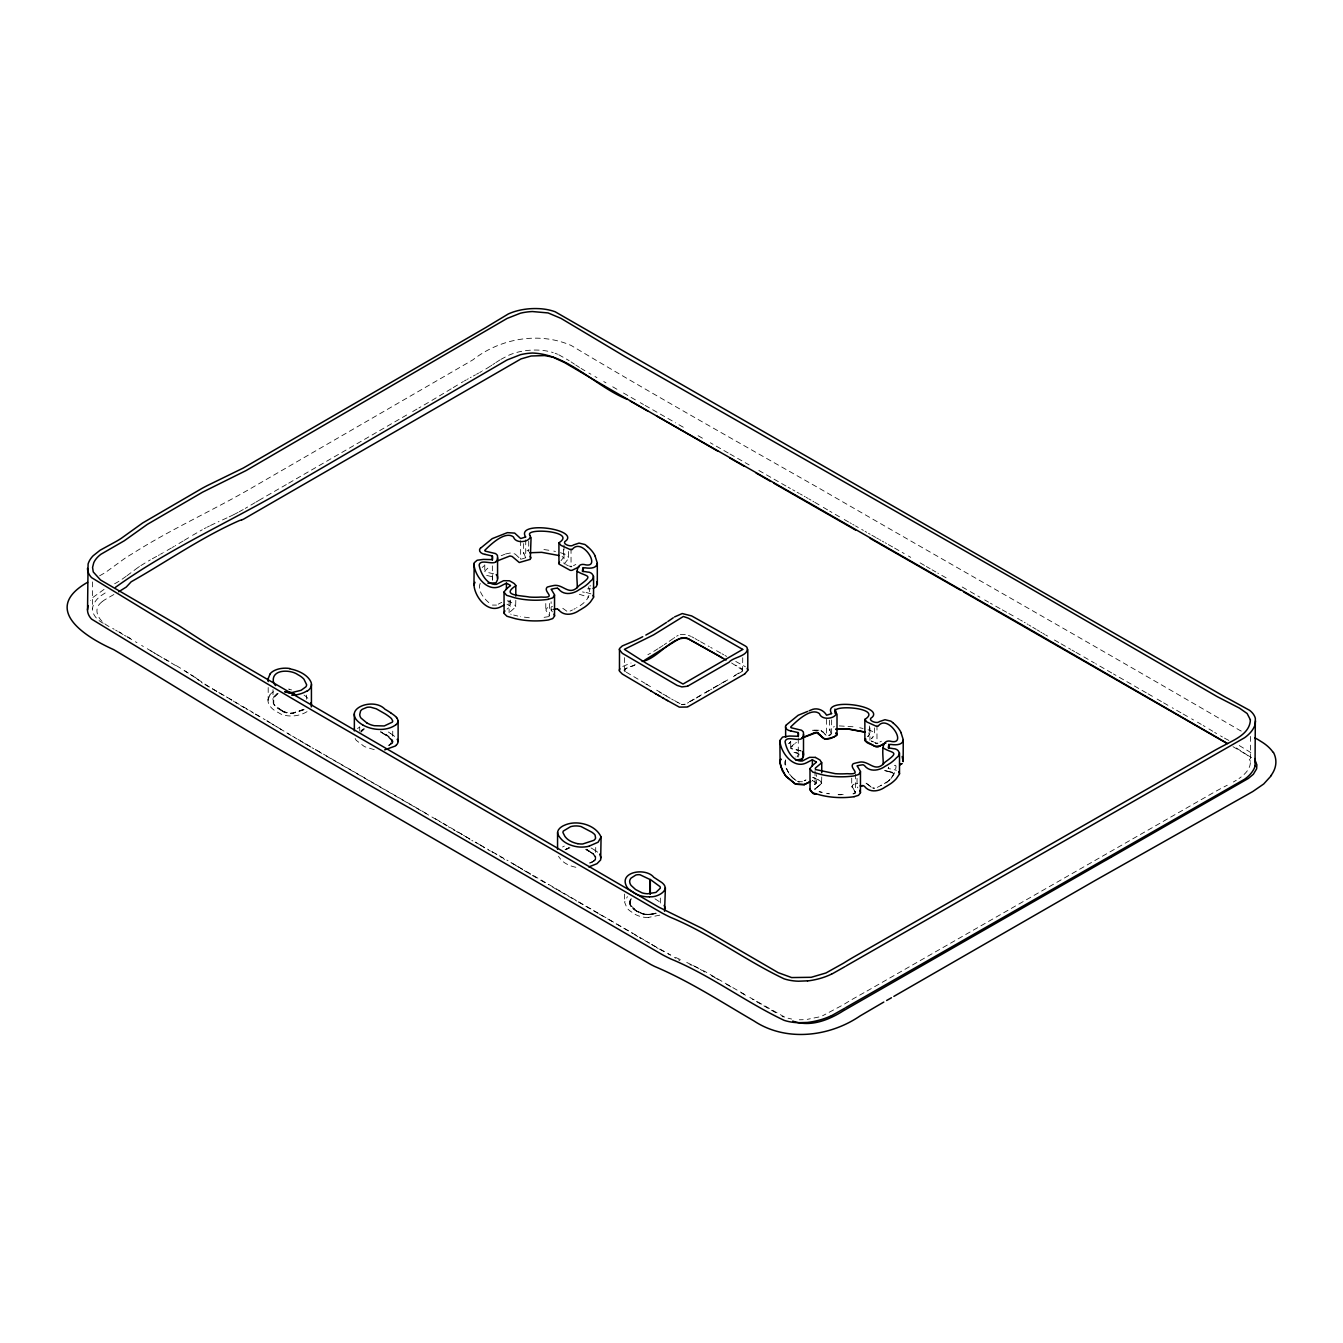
<?xml version="1.0" encoding="UTF-8"?>
<svg xmlns="http://www.w3.org/2000/svg" width="1343" height="1343" viewBox="0 0 1343 1343"><rect width="100%" height="100%" fill="white"/><g stroke="black" fill="none" stroke-linecap="round" stroke-linejoin="round"><path stroke-width="0.75" stroke-dasharray="5 3.75" d="M1250.383 736.4L1250.383 761.296C1250.786 768.8 1244.709 774.609 1239.001 778.52M525.516 557.546L523.837 552.812L528.857 549.757M830.998 733.647L829.823 729.35L834.322 726.496M648.283 917.638A20.38 11.768 0 0 1 634.4 913.911L629.817 910.772A30.536 17.627 0 0 1 626.879 907.918L624.596 902.093L627.416 896.587M564.631 564.06L566.242 561.307A53.67 30.99 0 0 0 567.065 560.417L568.475 558.067L568.542 551.285M874.478 727.906L874.377 734.89L871.557 738.6L873 737.055M629.397 901.925L629.632 903.856A20.346 11.734 0 0 0 631.176 906.693L638.21 912.182M595.721 847.45L595.587 858.798A8.78 5.07 0 0 1 593.824 861.098M392.744 731.18L392.727 741.739A7.135 4.113 0 0 1 392.274 742.914L388.95 745.264M282.198 710.867L276.255 706.989A21.589 12.473 0 0 1 273.468 702.926L273.804 697.017L278.236 693.156M549.455 603.511L549.455 615.95L545.829 610.041L547.273 607.842A33.222 19.188 0 0 1 552.51 606.532M853.124 793.948L855.105 793.36A2.048 1.175 0 0 0 855.575 792.907L851.764 786.679L853.225 784.463A33.222 19.188 0 0 1 857.371 783.389M797.188 756.982C799.857 749.394 799.874 758.375 795.828 756.948M103.243 623.253C96.461 619.862 89.712 612.156 93.741 604.232A40.592 23.435 0 0 1 100.893 595.772L106.332 592.213M268.247 699.267L269.926 695.086M493.62 573.814L485.394 571.917A1.88 1.091 0 0 1 484.773 571.077L490.43 565.688M800.982 750.787L791.329 748.555A1.88 1.091 0 0 1 790.708 747.715L796.382 742.326M742.729 657.717L742.595 670.627L733.866 676.1M563.439 549.354L563.439 557.647L561.005 560.686M869.391 725.975L869.391 734.285L867.729 736.518M630.774 900.297C628.104 907.499 636.431 911.796 642.139 913.643A14.555 8.411 0 0 0 647.628 914.499L651.959 914.113M515.813 600.304L515.628 607.019L509.115 612.761L511.129 614.372M821.748 776.942L821.563 783.64L815.285 788.895L816.141 790.641M855.39 773.921L855.39 792.588L853.057 793.78M888.243 768.397L888.546 767.172L888.21 768.481A10.056 5.808 0 0 0 890.308 768.918L890.745 768.985A33.877 19.557 0 0 1 893.179 769.405L896.469 770.311M588.486 586.807C592.431 596.896 584.087 603.645 576.583 607.808M894.404 765.527C899.474 762.824 891.685 782.835 883.812 783.674M625.351 671.584C622.464 667.437 632.519 667.085 634.853 665.003M790.658 747.094L796.668 741.806M360.847 732.271L363.533 729.719M867.863 736.719L868.048 736.535A42.724 24.661 0 0 0 868.938 735.561L869.66 734A2.098 1.209 0 0 0 869.223 733.396L868.166 732.909L869.391 734.285M890.946 778.554L894.707 773.484A2.014 1.158 0 0 0 894.354 772.93L891.332 771.973A23.469 13.548 0 0 0 890.291 771.789L888.26 771.637M101.85 601.916C90.384 610.679 101.245 623.622 111.2 627.5M785.605 760.205C784.178 768.767 792.773 782.818 802.442 781.727M742.226 671.382L742.511 669.183L735.528 665.138M482.187 567.501L484.135 565.806M890.14 779.343L888.495 780.753M389.369 744.945C395.916 739.523 385.391 733.429 380.673 731.851M818.726 785.856L819.448 785.235A19.725 11.382 0 0 1 820.355 784.53L821.362 783.473A3.425 1.981 0 0 0 821.429 782.6L819.918 781.022A54.895 31.695 0 0 0 817.081 779.309L813.153 777.631A3.391 1.947 0 0 0 812.465 777.58M814.647 784.379L816.426 782.935L816.426 774.626M814.765 784.278L816.426 782.935M818.374 786.159L817.988 786.478A18.617 10.744 0 0 1 816.494 787.619L814.765 789.432A2.35 1.36 0 0 0 815.033 790.137L815.805 790.691M391.921 743.669L392.542 742.964A7.454 4.298 0 0 0 393.012 741.722L391.703 739.254A36.295 20.951 0 0 0 388.832 736.887L388.563 736.669A89.662 51.773 0 0 0 385.609 734.638L382.486 732.925M594.126 861.148L594.68 860.678A8.813 5.087 0 0 0 595.738 859.201L595.772 856.683A11.483 6.631 0 0 0 594.126 854.417A31.51 18.198 0 0 0 592.498 853.141L590.87 852.251M102.152 601.681L103.092 600.942A23.335 13.464 0 0 1 104.804 599.767L114.138 594.361M357.523 728.527L359.773 727.033M126.947 575.727L137.708 567.72M126.158 576.315L121.256 579.807A96.276 55.583 0 0 1 114.491 583.836L113.467 584.406M573.495 565.688L575.828 564.446M887.656 781.391L884.282 783.624M674.74 637.505L673.884 638.093M673.279 638.513L669.032 641.434M303.871 709.289L292.959 712.982A12.859 7.42 0 0 1 289.014 712.965L284.733 712.126A11.298 6.53 0 0 1 282.769 710.984M138.144 567.418L139.487 566.511M391.401 744.039L389.755 745.063A14.034 8.108 0 0 1 389.168 745.365M666.598 643.079L664.214 644.69M304.005 709.44L292.405 713.183A13.145 7.588 0 0 1 288.225 713.049L282.517 711.102M593.052 861.367L594.194 860.51A8.293 4.784 0 0 0 595.184 859.117L595.201 856.733A10.895 6.295 0 0 0 593.656 854.601A30.973 17.879 0 0 0 592.062 853.342L590.601 852.318M741.856 671.651L738.398 673.699M494.812 363.265L492.797 364.574M663.089 645.446L661.981 646.184M565.034 849.817L569.079 847.903M491.807 365.246L490.665 365.984M495.802 362.593L499.881 359.991M661.411 646.554L659.144 648.014M676.603 636.246L678.165 635.357M490.094 366.354L487.778 367.814A143.231 82.695 0 0 1 485.36 369.275L482.54 370.903M140.847 565.604L146.488 562.129M879.917 741.991L881.428 741.218M658.003 648.736L654.729 650.767A193.157 111.519 0 0 1 647.863 654.712M307.043 711.656L305.616 712.478A23.452 13.548 0 0 1 295.191 715.752A18.332 10.593 0 0 1 283.088 714.912A14.253 8.226 0 0 1 278.689 712.747L278.555 712.68A28.287 16.334 0 0 1 267.945 699.267M451.198 388.832L430.331 401.356M453.212 387.607L459.289 383.93M184.31 540.306L190.656 536.478M183.185 540.977L175.178 545.778M277.145 693.475L273.2 697.672L273.233 703.077A21.975 12.691 0 0 0 276.154 707.19L280.519 710.178M303.669 709.927L293.009 713.318A13.346 7.705 0 0 1 288.913 713.284L284.884 712.529M192.553 535.337L202.273 529.746M500.872 359.387L508.342 355.425A47.19 27.246 0 0 1 514.621 353.058L515.947 352.655A43.127 24.896 0 0 1 536.512 350.053L539.533 350.154A35.707 20.615 0 0 1 553.215 352.605M255.17 502.584L245.265 508.393M256.127 502.03L258.494 500.62M590.047 862.978L593.707 861.048L595.453 857.892L593.086 853.896L586.555 849.246M174.237 546.332L172.34 547.44M171.4 547.978L163.695 552.409M258.981 500.351L267.072 495.634M1233.361 781.995L1236.265 780.3M461.337 382.721L463.402 381.513M428.434 402.464L418.915 407.97M286.328 484.571L267.542 495.366M288.728 483.178L407.248 414.668M689.446 701.734L709.943 689.899M713.368 687.935L727.033 680.045M687.465 703.111L688.724 702.389M689.966 701.667L694.935 698.796M696.178 698.091L703.631 693.777M704.874 693.072L706.804 691.947M707.274 691.679L709.843 690.201M710.531 689.798L711.84 689.043M713.251 688.237L715.265 687.062M715.886 686.693L718.589 685.148M719.21 684.779L720.234 684.191M723.424 682.362L728.41 679.474M733.396 676.587L735.897 675.143M148.401 561.005L150.349 559.88M417.002 409.061L410.505 412.805M565.638 849.347L568.912 847.769M464.376 380.959L466.323 379.868M566.091 849.548L568.509 848.323A12.372 7.135 0 0 1 569.952 847.802M104.049 589.392L93.087 597.299A44.722 25.819 0 0 0 90.518 600.455M243.251 509.534L239.172 511.801M568.928 566.041L571.883 566.645M162.637 553.014L160.522 554.206M481.6 371.44L479.686 372.515M152.313 558.772L157.332 555.985M467.297 379.314L468.287 378.76M158.39 555.381L159.464 554.793M864.019 992.695L852.251 999.343A285.186 164.652 0 0 0 843.706 1004.547L822.537 1015.812M866.99 991.05L1215.046 791.715A276.692 159.75 0 0 1 1224.161 786.83L1227.267 785.235M562.549 846.997L564.345 846.073M470.251 377.668L471.242 377.131M478.628 373.085L476.53 374.244M877.65 743.367L877.986 743.183M566.142 849.28L568.341 848.205M473.357 375.973L475.472 374.831M363.886 729.064L362.274 730.038A11.852 6.833 0 0 0 361.032 731.163M99.6 575.811L104.569 572.974A71.078 41.029 0 0 0 106.298 571.849L125 558.252A201.987 116.606 0 0 1 132.487 553.618C170.225 529.612 210.952 511.381 249.613 489.121L471.242 360.831A119.51 68.997 0 0 0 473.005 359.756C500.335 338.402 539.047 331.385 571.245 345.504C653.437 394.674 737.173 441.646 820.489 489.02C959.96 569.55 1100.135 648.854 1239.236 730.021A131.815 76.098 0 0 0 1241.436 731.18L1242.174 731.566M881.68 785.118L877.231 787.401L881.193 785.168M238.131 512.354L235.713 513.63M573.897 609.252L575.257 608.53M804.86 780.652L805.733 780.199M278.152 693.391L273.737 697.756L273.787 703.01M785.689 759.937C782.751 763.898 787.401 770.563 789.566 774.189M549.035 616.571L541.179 617.797M364.054 729.199L363.567 729.45A11.18 6.463 0 0 0 360.998 731.582M235.226 513.882L232.272 515.376M207.359 527.06L209.441 526.003M572.521 609.957L570.104 611.065M210.482 525.482L217.046 522.393M231.768 515.611L229.183 516.854M496.507 605.089L492.411 605.072M622.799 666.43L631.076 662.972M592.33 861.753L589.459 863.012M592.683 862.005L590.719 862.911M659.782 915.154L648.3 917.454M227.017 517.861L218.17 521.89M364.222 728.712L363.198 729.215A11.768 6.799 0 0 0 361.099 730.743M685.165 704.185L681.69 704.504M635.189 664.667L629.8 666.917M626.912 668.092L624.327 669.637A2.686 1.544 0 0 0 624.159 670.61L624.931 671.534M656.207 913.257L655.216 913.643M480.24 583.332C476.866 590.467 484.84 600.036 490.984 604.249M504.699 554.306L501.14 555.75M684.896 704.504L681.572 704.655M655.938 913.156L647.712 914.684A14.773 8.528 0 0 1 641.148 913.525L638.378 912.283M505.488 553.987L510.172 553.014L514.906 553.954M655.401 913.19L653.974 913.676M812.364 730.273L820.036 730.256L812.498 730.239M828.95 735.276L831.099 734.604L828.631 735.376M654.981 913.609C646.571 916.228 636.683 913.005 631.126 906.189A19.893 11.483 0 0 1 629.917 903.839L629.666 898.232M521.353 559.124L525.717 557.765L525.717 539.097M818.911 1016.987L807.227 1019.371M654.108 913.811L652.043 914.264M680.297 634.584L685.719 634.567M589.795 585.951L590.769 585.817M650.902 914.247L647.611 914.348A14.236 8.209 0 0 1 642.256 913.492L636.313 910.504L631.311 906.038A19.641 11.332 0 0 1 630.186 903.805L629.951 901.942A13.01 7.521 0 0 1 631.294 898.92M590.802 588.838L587.546 588.838M839.291 725.908L855.357 726.899M799.27 1019.79L803.232 1019.706M874.293 788.072L872.765 787.837M812.481 777.412L815.352 778.151M529.31 617.78L520.564 616.655M543.932 549.556L551.167 550.58M889.385 771.654L884.399 770.529M889.754 771.872L894.421 773.82M374.261 749.679L364.473 746.641L356.231 740.312M289.635 689.513L291.599 689.899M826.499 793.293L829.336 793.78L825.357 793.226M798.246 753.289L793.982 752.382M798.011 753.255L795.123 752.651M507.268 600.841L509.417 601.513A60.485 34.918 0 0 1 514.201 604.283L515.813 606.532M887.941 771.402L885.171 770.664M575.862 867.276L574.703 867.024A26.071 15.042 0 0 1 566.175 863.734A26.927 15.545 0 0 1 562.146 860.796L560.686 859.218A45.679 26.373 0 0 1 558.52 856.28M553.769 551.083L555.482 551.469M859.705 727.721L863.096 728.494M488.718 575.912L489.188 576.013A50.195 28.992 0 0 0 492.075 576.617M486.67 575.442L488.231 575.794M788.072 1018.212L791.648 1019.052M517.777 616.051L513.664 615.044M872.9 788.072L873.319 788.173A2.652 1.528 0 0 0 874.528 788.223M692.333 965.332L690.722 964.945A25.987 15.008 0 0 1 689.899 964.744M822.336 792.37L819.616 791.682M821.53 792.336L819.045 791.715M560.451 552.695L566.612 554.743L568.542 557.496M800.982 750.972L794.653 749.545A40.81 23.57 0 0 0 792.504 749.092L790.842 748.471M868.014 729.769L872.749 731.499L874.478 734.134M693.391 965.617L698.847 968.437M579.286 594.244L588.486 597.182M799.32 782.298L797.473 781.441M690.705 636.246L688.422 635.407M555.129 353.276L557.563 354.233M562.096 556.422L563.439 557.647M866.05 783.17L872.043 787.502M784.665 1017.087L748.89 996.892M871.221 740.967L873.336 741.924L871.657 741.151M590.937 593.858L587.244 592.767A33.877 19.557 0 0 0 584.793 592.347M565.722 564.513L568.19 565.672M680.28 959.557L673.917 956.636M686.726 962.411L705.26 971.644L745.969 995.247M566.83 611.199L560.602 606.734M558.738 354.753L569.147 360.629M644.556 940.469L670.795 955.125M472.921 840.987L471.813 840.416M475.153 842.061L479.518 844.562M876.979 725.069L876.979 743.737L875.955 743.233M876.979 743.737L875.233 742.864M874.494 742.494L875.602 743.048M491.84 851.764L493.771 852.755M281.98 710.481L275.986 706.401M490.396 851.042L488.449 850.018M595.721 857.824L595.083 855.86A11.315 6.53 0 0 0 593.891 854.501A35.707 20.615 0 0 0 591.86 852.939L589.409 851.109M456.402 831.418L459.021 832.744M1239.236 745.533L1249.645 751.845A30.553 17.644 0 0 1 1252.381 754.413M866.369 783.489L867.326 784.027M589.98 851.63L588.318 850.505M659.799 949.316L667.303 953.345M711.505 975.74L713.754 976.949M1236.315 747.967L1247.143 755.001L1250.383 761.296M455.361 830.864L453.296 829.739M511.851 863.247L514.52 864.691M812.364 780.552L816.326 782.868L812.633 780.686M460.045 833.281L460.548 833.55A49.12 28.371 0 0 1 462.177 834.49M735.779 661.461L744.794 666.43A12.188 7.034 0 0 1 745.399 666.783M731.582 662.972L742.729 670.174M591.038 847.937L594.731 850.085M1002.264 609.84L1006.646 612.274M515.343 554.172L520.261 558.873M588.788 850.992L587.781 850.203M1008.828 613.482L1015.375 617.125M658.171 948.46L656.509 947.52M782.029 1016.298L783.288 1017.004M792.655 489.742L794.888 491.001M797.121 492.243L799.354 493.502M1000.065 608.631L994.273 605.374M695.019 638.563L696.916 639.637M496.272 854.081L487.425 849.112M788.173 487.24L790.406 488.499M800.327 494.039L802.275 495.131M693.878 637.925L692.568 637.186A18.886 10.912 0 0 0 691.611 636.649M785.957 485.998L756.075 468.892M882.334 541.179L883.728 541.968M892.625 546.97L887.908 544.318M885.121 542.74L886.514 543.529M700.576 641.702L709.272 646.604M720.872 653.151L713.62 649.072M722.03 653.806L723.776 654.796M724.935 655.451L726.681 656.425M585.766 849.515L587.21 850.337M118.721 631.68L121.709 633.359M499.227 855.743L508.023 860.745M804.222 496.222L805.179 496.776M849.951 522.763L851.344 523.552M879.547 539.601L880.941 540.39M697.672 640.057L699.132 640.88M710.732 647.427L712.176 648.249M586.018 849.431L587.646 850.354M848.575 521.974L841.423 517.911M852.738 524.341L854.131 525.13M855.525 525.919L858.295 527.497M876.66 537.955L878.591 539.063M894.572 548.078L904.208 553.568M990.429 603.192L992.343 604.283M586.505 849.481L587.596 850.102M587.378 850.438L590.467 852.217M594.949 376.51L596.964 377.652M645.076 405.401L675.714 422.894M728.208 452.994L710.329 442.754M729.954 453.984L749.109 464.913M806.153 497.33L808.083 498.421M861.686 529.427L863.381 530.384M868.468 533.289L870.163 534.262M871.859 535.219L875.703 537.418M1017.541 618.351L1019.471 619.459M946.127 577.826L937.767 573.075M988.498 602.1L984.671 599.918M1061.054 643.817L1070.673 649.324M1183.099 714.006L1189.663 717.75M1191.594 718.841L1193.541 719.949M1222.399 736.954L1220.502 735.863M588.905 373.069L590.92 374.227M640.242 402.648L643.465 404.495M678.937 424.741L685.383 428.417M635.407 399.878L620.819 391.501M865.077 531.358L866.772 532.332M935.87 571.984L932.042 569.785M962.226 587.009L967.833 590.232M1058.737 642.491L1051.77 638.496M1180.917 712.764L1172.221 707.761M124.479 635.323L126.242 636.33M246.86 708.852L209.172 686.877L184.797 670.829M714.308 977.268L720.469 980.793M484.487 847.45L475.741 842.414M536.596 877.886L532.281 875.401M678.517 959.809L679.894 960.598M1075.944 652.345L1082.508 656.123M1111.702 672.944L1095.653 663.694M1146.334 692.837L1113.431 673.934M1071.983 650.079L1074.618 651.59M698.108 435.72L704.219 439.228M839.509 516.82L829.739 511.163M670.258 698.293L666.078 695.892M671.634 699.082L673.431 700.123M674.589 700.559L677.98 702.742M123.153 634.567L121.155 633.426M164.685 658.893L170.527 662.25M775.767 1012.723L752.6 999.36M310.837 747.077L309.058 746.053M312.13 747.816L313.775 748.756M668.277 953.899L670.224 955.007M1157.129 699.065L1161.426 701.55M1148.064 693.827L1154.963 697.823M1163.592 702.792L1170.055 706.519M1083.835 656.878L1094.344 662.938M1197.419 722.165L1201.263 724.381M809.04 498.975L810.971 500.083M930.145 568.693L926.351 566.494M970.25 591.608L979.853 597.148M1232.992 746.674L1251.626 757.586M677.308 702.12L680.028 703.682M726.63 984.352L732.774 987.894M216.928 691.46L204.17 684.091M218.724 692.501L227.84 697.772M251.88 712.109L253.743 713.183M255.623 714.275L265.159 719.781M315.857 749.747L429.475 815.352M315.303 749.646L316.176 750.149M317.552 750.938L323.747 754.531M326.248 755.975L414.987 807.21M540.658 880.202L548.615 884.802M552.695 887.152L556.506 889.368M558.168 890.325L559.561 891.131M560.652 891.752L576.835 901.086M578.229 901.892L597.836 913.223M599.247 914.046L606.281 918.108M1020.428 620.013L1022.359 621.121M666.413 695.859L662.871 694.029M741.135 992.729L748.017 996.707M246.205 708.835L248.102 709.927M244.308 707.744L240.515 705.545M310.015 746.372L292.623 736.233M416.766 808.234L441.545 822.554M308.151 745.533L305.465 743.972M607.691 918.914L614.725 922.977M616.118 923.783L629.632 931.606M674.438 957.458L675.781 958.23M1047.557 636.062L1045.66 634.97M603.746 381.563L605.995 382.873M616.924 389.252L612.727 386.801M661.814 693.408L659.682 692.165M380.405 731.935L382.285 732.573M127.417 637.018L133.847 640.812M162.1 657.583L150.131 650.432M229.67 698.83L231.953 700.173M435.283 818.71L472.854 840.718M267.072 720.889L271.437 723.524M908.422 556.019L910.722 557.345M924.454 565.386L917.571 561.374M812.884 501.208L813.841 501.762M1044.72 634.416L1042.823 633.308M660.991 692.703L654.276 688.774M515.158 865.06L519.472 867.645M504.716 859.436L503.457 858.681M1024.273 622.245L1025.213 622.799M814.781 502.316L819.062 504.834M120.501 633.04L119.174 632.251M163.762 658.557L177.897 666.883M1203.177 725.505L1205.074 726.63M646.252 684.04L653.437 688.506M510.911 862.441L647.326 941.779M495.164 853.51L496.927 854.584M158.776 655.636L147.26 648.719M1027.11 623.924L1028.066 624.478M1040.741 632.066L1041.883 632.738M823.326 507.369L827.607 509.904M626.241 672.171L644.925 683.251M645.664 683.923L647.225 684.829M381.378 732.506L385.172 734.856A89.074 51.42 0 0 1 388.11 736.871L392.458 741.537A6.833 3.945 0 0 1 392.022 742.847L389.369 744.828A13.48 7.789 0 0 1 388.211 745.382M648.132 942.299L649.794 943.306M115.649 630.152L117.412 631.21M184.058 670.526L193.828 676.368M304.576 743.434L294.637 737.559M286.865 732.825L289.752 734.537M530.552 874.377L528.941 873.42M112.678 628.39L114.172 629.279M135.408 641.753L136.969 642.676M141.619 645.446L143.348 646.47M287.503 733.328L291.112 735.477M1030.887 626.174L1029.007 625.049M1039.6 631.395L1037.333 630.018M584.927 370.752L581.032 368.402M176.336 665.641L182.01 669.083M280.083 728.913L284.011 731.129M281.14 729.417L271.907 723.827M1214.676 732.422L1216.607 733.58M1036.192 629.347L1032.784 627.299M640.913 938.522L639.788 937.834M249.714 710.565L252.568 712.277M272.562 724.28L278.27 727.705M255.439 713.989L261.146 717.414M266.854 720.855L269.708 722.568M127.501 636.75L130.338 638.462M443.106 823.46L446.9 825.811M1212.763 731.264L1208.935 728.947M631.395 932.663L632.704 933.469M528.185 872.967L523.703 870.214M520.547 868.283L522.662 869.576M202.357 683.016L201.467 682.429M382.956 733.211L385.256 734.655A89.763 51.823 0 0 1 388.328 736.77L388.647 736.988A35.556 20.531 0 0 1 391.535 739.355L392.744 741.537M703.463 971.358L703.984 971.694A70.088 40.458 0 0 0 704.521 972.013M469.932 839.325L468.203 838.25M637.925 936.692L636.078 935.551M463.436 835.245L464.695 836.017M655.334 946.798L653.051 945.354M484.739 847.819L483.379 846.98M635.289 935.064L634.433 934.527M449.72 827.573L448.327 826.7M480.156 844.948L482.036 846.124M502.215 857.925L500.385 856.767M579.488 367.445L575.727 365.011M654.981 898.82L661.528 903.084M465.299 836.404L467.079 837.528M652.497 945.002L651.422 944.33M700.207 969.31L701.902 970.385M236.804 703.312L235.042 702.154M233.296 701.012L234.186 701.583M571.044 361.871L572.034 362.543M574.485 364.188L572.521 362.862M281.896 710.917L282.702 711.488M390.628 733.496L393.381 735.46A31.997 18.466 0 0 1 395.211 736.938M282.567 711.387L282.634 711.437A8.008 4.633 0 0 0 284.834 712.579M594.915 850.203L597.652 852.201M796.164 780.619L792.504 777.547M867.763 784.312L869.357 785.621M194.92 677.107L199.184 680.565A25.064 14.471 0 0 1 199.553 680.867L200.409 681.589M871.221 787.216L869.878 786.091M823.494 732.539L822.839 731.885L825.038 734.235M792.068 777.077L789.6 774.24M824.837 734.017L826.012 735.293M854.014 790.12L855.39 792.588M552.393 611.854L552.057 611.418A35.153 20.296 0 0 1 551.1 610.007L551.117 601.714M853.947 789.617L851.999 786.377L853.359 784.614A32.971 19.037 0 0 1 857.522 783.523M355.979 739.959L355.156 738.499M821.748 783.17L820.137 780.921A60.485 34.918 0 0 0 815.335 778.151M869.945 727.872L869.945 740.329M857.052 778.352L857.052 786.645A35.153 20.296 0 0 0 857.858 787.854M851.714 778.101L851.714 786.394M831.653 719.882L831.653 734.386M829.571 720.201L829.571 730.575M826.583 719.344L826.583 735.93M815.05 770.714L815.05 789.399M798.279 738.331L798.279 756.999M790.708 741.487L790.708 747.715M660.32 898.047L660.32 904.275M624.394 657.634L624.394 670.073M624.579 894.052L624.579 902.345M571.044 548.448L571.044 567.115M564.01 545.023L564.01 563.691M545.778 603.544L545.778 609.772M528.722 541.246L528.722 551.62M523.636 543.562L523.636 553.937M520.648 540.641L520.648 559.309M510.491 600.069L510.491 606.297L508.074 608.295A12.591 7.269 0 0 1 507.016 609.118M509.115 600.304L509.115 612.761M492.344 565.839L492.344 580.361A64.817 37.419 0 0 1 491.79 580.361M484.773 564.866L484.773 571.077M359.723 726.949L359.723 731.096M306.624 695.086L306.624 699.233M272.998 689.647L272.998 700.005M268.197 687.532L268.197 700.442M92.566 581.922L92.566 608.883M804.188 780.787A151.709 87.597 0 0 1 805.951 779.863M629.666 902.378A13.447 7.773 0 0 1 631.092 898.803M304.038 695.103A32.836 18.953 0 0 1 309.008 699.602M269.742 695.036A16.788 9.703 0 0 1 273.888 691.527M288.46 689.093A16.788 9.703 0 0 1 289.752 689.261M388.328 732.002A110.244 63.658 0 0 1 390.628 733.496M1228.845 740.429A158.054 91.257 0 0 1 1223.355 737.492M204.27 528.655A193.577 111.771 0 0 1 206.318 527.581M492.377 576.684A43.043 24.846 0 0 1 492.361 580.361M506.949 604.199A53.535 30.906 0 0 1 510.407 606.23M551.117 610.007A27.162 15.68 0 0 1 552.493 609.672M584.373 592.28A10.056 5.808 0 0 1 582.509 591.927M498.253 604.149A151.709 87.597 0 0 1 501.795 602.336M788.828 743.518L790.624 741.974L788.828 743.518M821.06 730.693L822.89 731.935L821.177 730.743M838.2 794.586A47.861 27.632 0 0 0 844.143 794.586A48.18 27.817 0 0 1 838.183 794.737"/><path stroke-width="1.5" d="M390.628 712.747A110.244 63.658 0 0 0 384.853 709.154C372.766 696.228 338.369 710.296 362.795 724.968M588.788 866.923L596.98 863.7L600.674 859.906L601.076 837.008C595.839 825.055 578.346 820.204 566.494 824.434A20.548 11.869 0 0 0 565.017 825.022C560.904 826.482 555.347 830.763 558.537 835.531A46.736 26.978 0 0 0 561.256 839.106L561.844 839.744A26.994 15.579 0 0 0 565.655 842.699A26.071 15.042 0 0 0 574.703 846.291A18.332 10.576 0 0 0 589.409 846.124M674.488 616.941L682.244 613.55L691.561 615.9A18.886 10.912 0 0 1 692.568 616.437L744.693 645.63A12.188 7.034 0 0 1 746.12 646.554A10.156 5.859 0 0 1 747.01 647.41C749.646 656.106 732.808 657.029 729.064 662.267L688.808 685.501A6.43 3.71 0 0 1 688.187 685.803M747.799 649.357L747.782 670.426L744.71 673.968M786.091 776.422L782.264 770.63L780.098 763.093L779.897 740.413L782.583 737.072L789.348 736.048A73.076 42.187 0 0 1 791.061 736.065L796.651 736.233A64.817 37.419 0 0 0 798.279 736.249A43.043 24.846 0 0 0 798.313 732.573L798.313 736.719M831.418 1015.644A54.509 31.46 0 0 1 807.529 1022.443L798.497 1022.711A32.165 18.567 0 0 1 784.178 1020.361C745.281 1001.928 710.447 975.27 670.459 958.801A175.043 101.061 0 0 1 662.183 954.604L411.747 809.241C303.652 748.32 197.303 683.587 91.542 619.089A33.961 19.608 0 0 1 87.53 610.763L88.084 564.043A44.722 25.819 0 0 1 93.087 555.817L100.07 550.261L114.508 542.354A96.276 55.583 0 0 0 121.273 538.325L142.694 522.947L202.273 488.248A193.577 111.771 0 0 1 207.359 485.562L243.251 468.052L485.36 327.793A143.231 82.695 0 0 0 487.778 326.332L508.342 313.943A47.19 27.246 0 0 1 514.621 311.559L515.947 311.173A43.127 24.896 0 0 1 536.512 308.571L539.533 308.672A35.707 20.615 0 0 1 555.146 311.761L1223.355 696.01A158.054 91.257 0 0 0 1228.845 698.948L1249.645 710.346A30.553 17.644 0 0 1 1255.336 718.32L1255.034 765.863M87.48 609.89L88.084 605.542M601.076 837.008L598.105 842.212L589.342 846.04M854.148 796.718A53.183 30.704 0 0 1 821.11 795.241L813.019 792.958L810.064 790.171L809.98 768.481L812.951 764.99A12.591 7.269 0 0 0 813.908 764.268L816.426 762.186M651.523 691.326L622.296 674.035L619.459 671.164L619.492 648.551L622.296 645.933L631.965 641.853A130.791 75.51 0 0 0 640.158 638.043L642.743 636.7M619.291 670.308L619.845 668.629M902.16 756.512L903.168 761.632L903.235 739.657L901.136 732.993M649.475 896.906A20.38 11.768 0 0 1 634.4 893.162L629.296 889.603A30.486 17.593 0 0 1 627.315 887.689C617.125 871.892 645.681 867.024 653.722 877.248A119.544 69.03 0 0 0 655.837 878.607L661.528 882.334A48.432 27.968 0 0 1 662.552 883.123C671.147 890.527 656.391 897.896 649.475 896.704M665.406 887.757L664.567 911.293M584.793 571.598A33.877 19.557 0 0 1 587.244 572.034C592.8 571.833 595.889 577.775 590.433 581.234A50.497 29.16 0 0 1 584.675 586.354L581.099 588.587A87.832 50.715 0 0 1 579.236 589.644C573.226 594.026 563.926 595.688 558.722 589.174M593.589 576.214L593.556 597.383L590.433 601.983A50.497 29.16 0 0 1 584.675 607.103L581.099 609.336A87.832 50.715 0 0 1 579.236 610.394C573.226 614.775 563.926 616.42 558.722 609.907M903.251 739.926C902.63 745.247 895.58 745.096 891.551 744.526A7.689 4.449 0 0 1 890.694 744.391L888.713 745.164A21.219 12.255 0 0 0 888.613 745.818L888.562 746.305A15.176 8.763 0 0 1 888.227 747.732A10.056 5.808 0 0 0 890.308 748.169L890.745 748.236A33.877 19.557 0 0 1 893.179 748.655C898.853 748.588 901.741 754.413 896.369 757.872A50.497 29.16 0 0 1 890.61 762.992L887.051 765.225A87.832 50.715 0 0 1 885.188 766.282C879.161 770.664 869.861 772.309 864.657 765.795A9.099 5.254 0 0 0 863.398 764.906A2.182 1.259 0 0 0 862.676 764.805L861.954 764.889A27.162 15.68 0 0 0 857.052 765.896A35.153 20.296 0 0 0 858.009 767.306L860.477 771.453L860.443 792.857L858.513 795.325L854.131 796.651M899.525 752.852L899.491 774.004L896.369 778.621A50.497 29.16 0 0 1 890.61 783.724L887.051 785.957A87.832 50.715 0 0 1 885.188 787.015C879.161 791.43 869.861 793.041 864.657 786.545A9.099 5.254 0 0 0 863.398 785.655L860.175 785.924M503.978 605.122A145.598 84.055 0 0 0 500.788 606.801C487.627 613.751 474.549 596.645 473.961 584.776L474.18 562.818L477.168 560.232L483.413 559.41A73.076 42.187 0 0 1 485.125 559.443L490.699 559.595A64.817 37.419 0 0 0 492.344 559.628A43.043 24.846 0 0 0 492.377 555.935L492.377 560.081M473.961 584.776L475.002 582.308M779.897 761.414L780.938 758.946L779.897 761.28L780.854 766.635L785.235 775.381M557.379 588.268A2.182 1.259 0 0 0 556.741 588.167L556.002 588.268A27.162 15.68 0 0 0 551.117 589.275A35.153 20.296 0 0 0 552.074 590.668L554.541 594.831L554.525 616.101L552.762 618.569L548.397 619.996A53.183 30.704 0 0 1 515.158 618.619L506.983 616.269L504.095 613.466L504.045 591.86L507.016 588.368A12.591 7.269 0 0 0 507.973 587.646L510.491 585.548M504.028 612.878L504.884 610.847M809.963 789.365C809.443 786.494 811.592 795.711 816.208 794.032M554.541 595.218L552.762 597.836L548.196 599.28M860.477 771.856L858.697 774.458L854.131 775.901A53.183 30.704 0 0 1 821.11 774.508L812.716 772.074L809.963 768.918M1255.52 720.922L1255.034 724.381M595.184 556.355L597.299 563.019L597.316 584.306L596.124 586.857L593.119 588.419M530.233 535.622C531.475 541.8 515.863 544.637 513.496 537.015C505.371 530.435 490.883 544.268 484.773 550.345A1.88 1.091 0 0 0 485.394 551.167L495.651 553.618L497.397 555.297A50.127 28.942 0 0 1 497.514 558.957C496.222 567.787 480.828 557.53 479.132 564.983C480.341 573.108 487.156 585.565 496.507 584.339A151.709 87.597 0 0 1 503.608 580.696L509.417 580.78A60.485 34.918 0 0 1 514.201 583.534L515.796 585.313L515.813 596.158M531.073 537.267L530.3 559.343L519.271 562.516L512.203 556.506L509.971 555.968L495.819 561.492M836.169 712.243C837.411 718.438 821.798 721.275 819.431 713.637C811.306 707.073 796.819 720.889 790.708 726.966A1.88 1.091 0 0 0 791.329 727.805L801.586 730.256L803.332 731.918A50.127 28.942 0 0 1 803.45 735.595C802.157 744.408 786.763 734.168 785.067 741.621C786.276 749.747 793.092 762.203 802.442 760.977A151.709 87.597 0 0 1 809.56 757.334L815.352 757.402M837.008 713.905L837.008 734.655C833.936 737.811 826.046 741.185 822.134 737.341M268.247 678.517L269.926 674.337M597.316 563.288C596.695 568.609 589.644 568.475 585.615 567.888A7.689 4.449 0 0 1 584.759 567.753L582.795 568.442A21.219 12.255 0 0 0 582.677 569.18L582.627 569.667A15.176 8.763 0 0 1 582.291 571.094A10.056 5.808 0 0 0 584.373 571.53M579.236 566.763L572.202 570.255A3.022 1.746 0 0 1 570.154 570.288L558.957 564.077L558.923 542.757C577.926 530.905 523.216 527.53 530.065 535.488M558.923 563.506L559.511 562.297M884.617 743.518L878.154 746.893A3.022 1.746 0 0 1 876.106 746.909L864.892 740.698L864.858 719.395C883.862 707.526 829.151 704.152 836.001 712.126M864.858 740.127L865.446 738.935M577.054 587.814C578.313 582.61 572.487 560.77 585.884 564.899A10.862 6.262 0 0 1 586.387 564.967C601.16 566.88 581.569 536.864 572.202 549.522A3.022 1.746 0 0 1 570.154 549.539L560.954 545.359L558.923 542.757M882.989 764.452C884.248 759.282 878.423 737.408 891.819 741.521A10.862 6.262 0 0 1 892.323 741.605C907.096 743.518 887.505 713.502 878.154 726.143A3.022 1.746 0 0 1 876.106 726.177L866.89 721.997L864.858 719.395M515.813 585.783C500.2 595.788 520.983 595.352 529.31 597.047A47.861 27.632 0 0 0 541.179 597.047C557.966 598.206 542.354 591.709 547.273 587.092A33.222 19.188 0 0 1 552.51 585.8C563.187 582.644 568.844 597.82 579.118 585.531C594.932 574.183 586.337 577.154 577.054 571.228M815.335 757.418A60.485 34.918 0 0 1 820.137 760.172L821.563 762.908L815.285 768.146L815.503 769.522L835.245 773.669A47.861 27.632 0 0 0 847.114 773.686C863.902 774.827 848.289 768.33 853.225 763.731A33.222 19.188 0 0 1 858.446 762.421C869.122 759.282 874.78 774.458 885.054 762.153C900.868 750.804 892.272 753.792 882.989 747.85M865.715 739.003C863.969 743.351 871.288 743.72 873.873 745.852A54.156 31.275 0 0 0 874.847 746.322L879.866 746.003A24.476 14.118 0 0 1 880.504 745.634L884.332 743.418M1271.452 775.482L1263.696 783.993L1252.834 791.497L1095.116 880.521L893.867 996.388M397.175 718.555A10.912 6.312 0 0 1 396.084 724.565L396.101 724.582M397.175 739.305A10.912 6.312 0 0 1 396.084 745.315L396.101 745.315M395.967 724.683L395.933 724.716A22.025 12.708 0 0 1 395.01 725.388C385.626 731.515 371.86 730.088 363.013 725.102M395.933 745.466L395.967 745.432A22.025 12.708 0 0 1 395.01 746.137L384.702 749.847M673.279 617.78L667.824 621.507M679.44 638.58L644.657 660.168M666.598 622.346L654.729 630.018A193.157 111.519 0 0 1 647.863 633.963L645.832 635.071M845.905 966.037L1244.642 737.693A51.235 29.58 0 0 0 1255.185 724.397M845.905 1007.519L1244.642 779.192A51.235 29.58 0 0 0 1255.185 765.896M860.359 1015.778L883.795 1002.063M844.915 966.658L831.518 974.229M844.915 1008.14L831.518 1015.711M859.587 1016.265C828.984 1036.981 785.655 1041.983 753.96 1020.932C721.325 1001.945 689.513 981.229 654.662 966.456A180.751 104.351 0 0 1 651.07 964.643L290.105 755.622C230.408 721.678 172.693 684.577 113.635 649.609C84.844 636.75 40.878 608.916 87.614 582.274M307.043 690.906L305.616 691.729A23.452 13.548 0 0 1 295.191 695.002A18.332 10.593 0 0 1 291.767 695.238M744.61 674.018L688.808 706.25A6.43 3.71 0 0 1 688.187 706.552M1111.03 857.321L1106.112 860.141A73.026 42.17 0 0 1 1104.785 860.846L843.303 1010.826C828.497 1020.244 810.148 1027.395 792.706 1021.066M1111.416 857.103L1248.302 778.47L1253.355 774.273L1256.628 768.817L1256.88 764.822L1255.201 761.061M680.548 638.093L686.307 637.925A10.257 5.926 0 0 0 686.827 638.11L687.146 638.227A23.67 13.665 0 0 1 687.717 638.429L720.033 656.542M891.467 997.765L886.615 1000.501M118.671 591.776L126.276 587.042L130.456 582.56A4.952 2.871 0 0 1 131.564 581.569C167.405 561.24 201.786 537.133 239.457 520.547A21.488 12.406 0 0 0 240.229 520.329L241.622 519.892M115.464 587.327C171.887 546.719 236.083 519.254 295.46 483.446L507.1 359.941L520.48 354.686A38.964 22.495 0 0 1 532.382 353.024C568.693 354.401 594.815 386.18 627.315 399.391M642.122 661.461C658.204 658.96 673.095 633.611 688.422 638.949L722.551 657.969M810.316 781.559L804.323 784.581L810.719 781.357M687.935 685.92L687.75 685.988A7.722 4.449 0 0 1 687.012 686.29L681.891 686.911L677.124 685.4L622.296 653.286L619.291 649.576M687.935 706.653L687.75 706.737A7.722 4.449 0 0 1 687.012 707.039L679.34 707.123L666.262 699.904M810.131 710.397L809.124 710.816M810.836 710.111C816.527 707.157 823.477 709.742 826.583 715.198L831.653 713.653M802.375 737.676L814.227 732.875M801.754 738.13L816.544 732.59L824.451 738.801A2.652 1.528 0 0 0 825.693 739.003L829.185 738.297A44.101 25.45 0 0 0 834.574 736.635L836.404 735.528A3.005 1.746 0 0 0 836.723 734.906L835.917 733.06M807.596 711.437L798.195 715.248L787.116 724.297A14.974 8.646 0 0 0 786.562 724.851M525.717 537.015L520.648 538.56L514.688 533.104L507.385 532.634L492.26 538.61L481.18 547.675A14.974 8.646 0 0 0 480.626 548.229M529.696 552.762L541.665 552.326L558.806 555.498M835.648 729.4L847.618 728.964L864.741 732.12M835.866 729.131L847.786 728.813L864.993 732.002M884.617 743.334L884.903 743.267A1.88 1.091 0 0 1 885.792 743.233M860.544 785.856L862.71 785.554M807.479 980.843L798.497 981.213A32.165 18.567 0 0 1 784.178 978.862C745.281 960.43 710.447 933.771 670.459 917.303A175.043 101.061 0 0 1 662.183 913.122L315.051 711.941C240.011 668.143 165.542 622.749 91.542 577.608A33.961 19.608 0 0 1 87.53 569.264L87.48 568.391M796.03 759.886L801.956 759.45L803.45 756.327A50.127 28.942 0 0 0 803.332 752.668L802.594 751.526M795.459 759.718L796.584 759.752A70.037 40.424 0 0 0 798.279 759.769L801.805 759.315L803.097 756.948A48.818 28.186 0 0 0 803.047 752.684L802.476 751.711M487.862 583.198L496.02 582.828L497.514 579.706A50.127 28.942 0 0 0 497.397 576.046L496.205 574.603M285.136 691.712L292.002 692.87M285.152 692.031L293.043 693.592M285.001 691.645L294.621 693.76M577.859 843.656L578.867 843.824A11.248 6.497 0 0 0 582.812 843.958L593.824 840.349A8.78 5.07 0 0 0 595.587 838.066L595.083 835.128A11.315 6.53 0 0 0 593.891 833.768A35.707 20.615 0 0 0 591.86 832.207L580.999 826.516A12.372 7.135 0 0 0 570.607 826.65L563.321 831.065A8.276 4.784 0 0 0 562.952 832.559L564.899 836.37A37.184 21.471 0 0 0 565.873 837.562A21.287 12.288 0 0 0 577.809 843.723M289.635 668.764L293.496 669.653A32.836 18.953 0 0 1 310.753 681.589A17.66 10.19 0 0 1 307.362 691.057M485.075 554.357L489.188 555.28A50.195 28.992 0 0 0 492.075 555.868M791.01 730.995L795.123 731.901A50.195 28.992 0 0 0 798.011 732.506M286.076 691.914L288.225 692.3A13.145 7.588 0 0 0 292.405 692.451L301.101 690.302L305.885 686.827A11.264 6.497 0 0 0 306.624 684.712L303.954 679.205A27.364 15.797 0 0 0 297.877 674.673C290.289 669.217 270.95 669.032 273.468 682.177A21.589 12.473 0 0 0 275.6 685.601M817.803 732.724L820.64 735.36M1226.411 743.099L963.72 591.994M726.16 660.001L720.318 656.945M855.508 530.032L773.635 483.111M870.163 538.392L960.799 590.332M603.813 385.609L718.035 451.298M630.253 401.07L647.83 411.092M729.753 457.997L744.391 466.357M656.559 415.894L815.285 506.395A109.471 63.205 0 0 1 817.635 507.772L1022.913 625.351A92.516 53.418 0 0 1 1025.112 626.627L1227.603 743.569M756.109 473.055L770.714 481.449M662.452 697.705L667.538 700.643M663.727 698.444L655.35 693.576M366.958 723.004L369.829 724.397A19.709 11.382 0 0 0 374.277 725.707L384.249 725.959L392.274 722.181A7.135 4.113 0 0 0 392.727 721.006L391.484 718.623A35.556 20.531 0 0 0 388.631 716.255L388.328 716.02A89.763 51.823 0 0 0 385.256 713.922L376.258 708.785L370.5 707.173A7.991 4.617 0 0 0 366.908 707.358L362.274 709.289A11.852 6.833 0 0 0 360.562 711.018L359.723 714.493A18.617 10.744 0 0 0 360.898 717.968L366.857 722.937M657.382 694.767L659.917 696.245M603.746 385.575L564.933 362.795A51.622 29.798 0 0 0 563.859 362.274L552.88 357.12L544.57 355.576L531.123 355.996L520.983 358.917L402.447 427.41A138.195 79.774 0 0 1 399.878 428.904L243.637 519.103A10.358 5.976 0 0 1 241.606 519.875M656.106 694.029L650.751 690.89M390.628 712.764L393.381 714.711A33.256 19.205 0 0 1 396.521 717.447M893.414 723.189L891.92 721.946A12.523 7.235 0 0 0 890.778 721.124L884.987 719.714L879.43 721.577A9.821 5.674 0 0 1 878.607 722.098C876.156 723.709 866.504 720.1 872.195 717.196A53.67 30.99 0 0 0 873 716.306C880.437 704.941 822.117 697.672 831.502 713.486M587.479 546.551L585.917 545.241A12.523 7.235 0 0 0 584.843 544.486L579.034 543.092L573.495 544.956A9.821 5.674 0 0 1 572.672 545.459C570.137 547.037 560.551 543.445 566.242 540.558A53.67 30.99 0 0 0 567.065 539.668C574.485 528.269 515.88 521.101 525.566 536.864M820.774 735.863L821.681 736.854M396.504 717.447L397.36 718.522M898.752 771.789L899.525 773.585M786.276 776.623L795.627 784.211L804.256 784.597L795.627 784.211L785.756 776.002M664.13 905.367L665.406 908.489M599.649 854.131L601.076 857.757M836.169 732.993L837.008 734.655M530.233 556.355L531.073 558.016M592.951 595.335L593.589 596.964M747.144 668.361L747.799 670.09M859.721 790.356L860.477 792.471M554.021 614.12L554.541 615.833M596.812 581.788L597.316 584.306M902.949 759.047L903.251 760.927M779.897 740.664C780.484 752.533 793.562 769.64 806.723 762.69A145.598 84.055 0 0 1 812.364 759.802A53.535 30.906 0 0 1 816.343 762.119M504.028 592.129L506.596 595.335L515.158 597.87A53.183 30.704 0 0 0 548.213 599.347M473.961 564.043C474.549 575.895 487.627 593.002 500.788 586.052A145.598 84.055 0 0 1 506.429 583.164A53.535 30.906 0 0 1 510.407 585.481M1255.52 762.404L1255.235 759.819A30.553 17.644 0 0 0 1254.916 758.526M888.948 744.207L888.948 748.353M834.96 709.054L834.96 713.2M821.748 762.421L821.748 772.796M812.364 759.802L812.364 766.03M803.5 734.369L803.5 755.102M785.638 726.949L785.638 737.324M650.314 893.985L650.314 879.464L660.017 886.615A7.957 4.6 0 0 1 660.303 888.21L655.938 892.423L647.628 893.766A14.555 8.411 0 0 1 642.139 892.894L635.541 889.502L631.126 885.457A19.893 11.483 0 0 1 629.917 883.09L629.666 881.629A13.447 7.773 0 0 1 631.092 878.07L635.843 875.032A6.698 3.861 0 0 1 640.023 874.746L650.113 879.564L650.113 894.085M583.013 567.585L583.013 571.732M557.563 832.408L557.563 849.263M506.429 583.181L506.429 589.392M497.565 557.731L497.565 578.48M398.116 720.822L398.116 741.554M354.351 713.956L354.351 730.928M311.425 684.46L311.425 705.193M790.993 731.045A7.655 4.415 0 0 1 786.293 724.767M893.38 723.206A53.686 31.007 0 0 1 901.287 732.959M310.921 702.708A17.66 10.19 0 0 1 311.24 706.922M1273.483 752.399A58.823 33.961 0 0 1 1271.099 775.398M1273.164 752.433A57.078 32.954 0 0 0 1260.876 741.386L1257.854 739.489A123.371 71.229 0 0 0 1254.731 737.794M814.294 732.909A3.24 1.863 0 0 1 817.937 732.573M553.887 609.369A27.162 15.68 0 0 1 556.002 609L556.707 608.916A2.182 1.259 0 0 1 557.379 609.017M557.463 609.017A9.099 5.254 0 0 1 558.688 609.923M485.058 554.407A7.655 4.415 0 0 1 480.358 548.145M557.463 588.268A9.099 5.254 0 0 1 558.688 589.174M587.445 546.567A53.686 31.007 0 0 1 595.352 556.338M269.742 674.304A16.788 9.703 0 0 1 289.752 668.512M268.247 681.539A28.287 16.334 0 0 1 267.945 678.517M831.418 974.145A54.509 31.46 0 0 1 807.529 980.961M1250.383 719.814C1249.947 733.714 1234.586 739.64 1224.161 745.348A276.692 159.75 0 0 0 1215.046 750.217L852.251 957.861A285.186 164.652 0 0 0 843.706 963.065L825.945 972.987L811.206 977.301L791.648 977.57L778.252 972.685L702.288 928.5L658.825 907.146L212.009 647.108L179.19 625.855L100.507 579.975L93.255 571.95L92.566 567.401L93.741 562.751A40.592 23.435 0 0 1 100.893 554.273L124.244 540.793L147.411 524.324L202.575 492.176L246.004 470.604L507.1 318.442L520.48 313.188A38.964 22.495 0 0 1 532.382 311.542L548.095 312.936L561.038 318.409L624.394 356.231L1016.668 580.495L1217.228 696.648L1239.471 708.13L1247.143 713.519L1250.383 719.814M742.729 649.424L683.033 684.04L646.252 663.291L624.394 649.341L653.571 634.87L683.369 616.471L688.422 618.216L742.729 649.424M901.892 763.63L899.793 764.822L901.808 763.714"/></g></svg>
